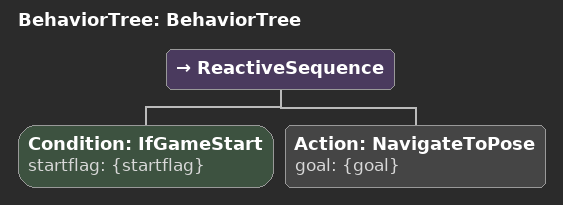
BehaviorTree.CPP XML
<?xml version="1.0"?>
<root main_tree_to_execute="BehaviorTree">
    <BehaviorTree ID="BehaviorTree">
        <ReactiveSequence>
            <Condition ID="IfGameStart" startflag="{startflag}"/>
            <Action ID="NavigateToPose" goal="{goal}"/>
        </ReactiveSequence>
    </BehaviorTree>
</root>
